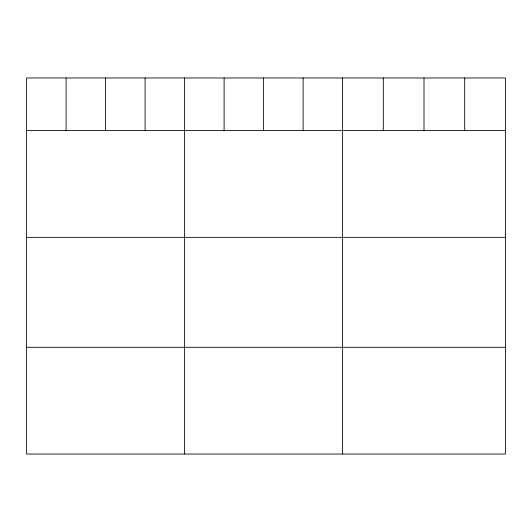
<?xml version="1.0" encoding="UTF-8"?>
<svg xmlns="http://www.w3.org/2000/svg" width="532" height="532" viewBox="0 0 532 532"><rect width="100%" height="100%" fill="white"/><g stroke="black" fill="none" stroke-linecap="round" stroke-linejoin="round"><path stroke-width="0.8" d="M505.4 130.599L505.4 454.035L26.6 454.035L26.6 77.965L505.4 77.965L505.4 130.599L26.6 130.599M26.6 237.332L505.4 237.332M26.6 347.303L505.4 347.303M464.702 77.965L464.702 130.599M424.004 77.965L424.004 130.599M383.306 77.965L383.306 130.599M342.608 77.965L342.608 454.035M303.107 77.965L303.107 130.599M263.606 77.965L263.606 130.599M224.105 77.965L224.105 130.599M184.604 77.965L184.604 454.035M145.103 77.965L145.103 130.599M105.602 77.965L105.602 130.599M66.101 77.965L66.101 130.599"/></g></svg>
